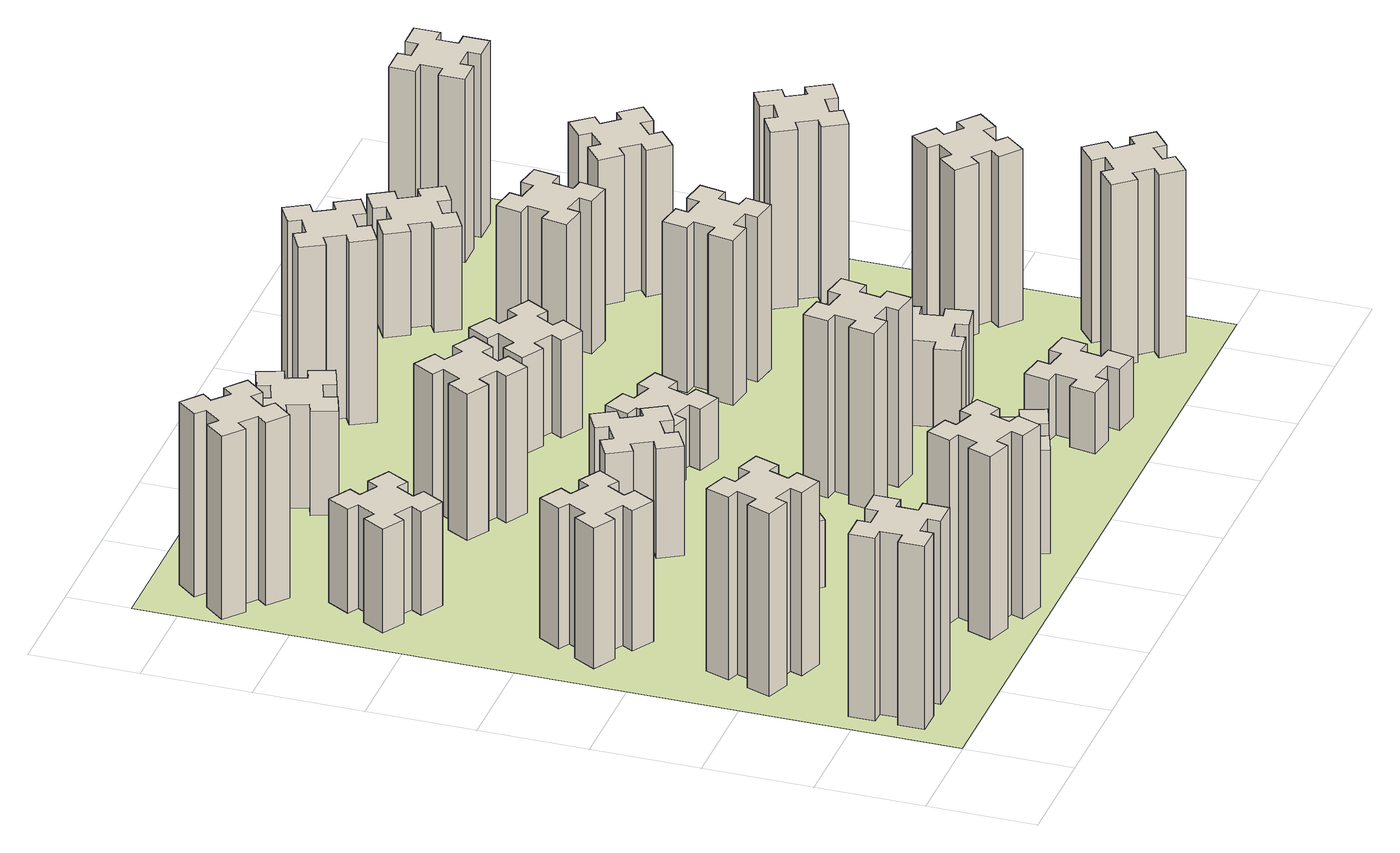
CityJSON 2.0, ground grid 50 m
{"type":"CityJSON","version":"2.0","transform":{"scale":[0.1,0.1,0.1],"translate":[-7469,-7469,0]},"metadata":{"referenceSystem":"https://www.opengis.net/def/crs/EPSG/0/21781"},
"CityObjects":{
"building1":{"type":"Building","attributes":{"class":"1000","function":"1000","usage":"1000","yearOfConstruction":2016,"roofType":"1000","measuredHeight":90,"storeysAboveGround":30,"storeysBelowGround":0},"geometry":[{"type":"Solid","lod":"1","boundaries":[[[[0,1,2,3,4,5,6,7,8,9,10,11,12,13,14,15,16,17,18,19]],[[17,16,20,21]],[[16,15,22,20]],[[15,14,23,22]],[[14,13,24,23]],[[13,12,25,24]],[[12,11,26,25]],[[11,10,27,26]],[[10,9,28,27]],[[9,8,29,28]],[[8,7,30,29]],[[7,6,31,30]],[[6,5,32,31]],[[5,4,33,32]],[[4,3,34,33]],[[3,2,35,34]],[[2,1,36,35]],[[1,0,37,36]],[[0,19,38,37]],[[19,18,39,38]],[[18,17,21,39]],[[24,25,26,27,28,29,30,31,32,33,34,35,36,37,38,39,21,20,22,23]]]]}]},
"building2":{"type":"Building","attributes":{"class":"1000","function":"1000","usage":"1000","yearOfConstruction":2016,"roofType":"1000","measuredHeight":90,"storeysAboveGround":30,"storeysBelowGround":0},"geometry":[{"type":"Solid","lod":"1","boundaries":[[[[40,41,42,43,44,45,46,47,48,49,50,51,52,53,54,55,56,57,58,59]],[[57,56,60,61]],[[56,55,62,60]],[[55,54,63,62]],[[54,53,64,63]],[[53,52,65,64]],[[52,51,66,65]],[[51,50,67,66]],[[50,49,68,67]],[[49,48,69,68]],[[48,47,70,69]],[[47,46,71,70]],[[46,45,72,71]],[[45,44,73,72]],[[44,43,74,73]],[[43,42,75,74]],[[42,41,76,75]],[[41,40,77,76]],[[40,59,78,77]],[[59,58,79,78]],[[58,57,61,79]],[[64,65,66,67,68,69,70,71,72,73,74,75,76,77,78,79,61,60,62,63]]]]}]},
"building3":{"type":"Building","attributes":{"class":"1000","function":"1000","usage":"1000","yearOfConstruction":2016,"roofType":"1000","measuredHeight":69,"storeysAboveGround":30,"storeysBelowGround":0},"geometry":[{"type":"Solid","lod":"1","boundaries":[[[[80,81,82,83,84,85,86,87,88,89,90,91,92,93,94,95,96,97,98,99]],[[97,96,100,101]],[[96,95,102,100]],[[95,94,103,102]],[[94,93,104,103]],[[93,92,105,104]],[[92,91,106,105]],[[91,90,107,106]],[[90,89,108,107]],[[89,88,109,108]],[[88,87,110,109]],[[87,86,111,110]],[[86,85,112,111]],[[85,84,113,112]],[[84,83,114,113]],[[83,82,115,114]],[[82,81,116,115]],[[81,80,117,116]],[[80,99,118,117]],[[99,98,119,118]],[[98,97,101,119]],[[104,105,106,107,108,109,110,111,112,113,114,115,116,117,118,119,101,100,102,103]]]]}]},
"building4":{"type":"Building","attributes":{"class":"1000","function":"1000","usage":"1000","yearOfConstruction":2016,"roofType":"1000","measuredHeight":51,"storeysAboveGround":30,"storeysBelowGround":0},"geometry":[{"type":"Solid","lod":"1","boundaries":[[[[120,121,122,123,124,125,126,127,128,129,130,131,132,133,134,135,136,137,138,139]],[[137,136,140,141]],[[136,135,142,140]],[[135,134,143,142]],[[134,133,144,143]],[[133,132,145,144]],[[132,131,146,145]],[[131,130,147,146]],[[130,129,148,147]],[[129,128,149,148]],[[128,127,150,149]],[[127,126,151,150]],[[126,125,152,151]],[[125,124,153,152]],[[124,123,154,153]],[[123,122,155,154]],[[122,121,156,155]],[[121,120,157,156]],[[120,139,158,157]],[[139,138,159,158]],[[138,137,141,159]],[[144,145,146,147,148,149,150,151,152,153,154,155,156,157,158,159,141,140,142,143]]]]}]},
"building5":{"type":"Building","attributes":{"class":"1000","function":"1000","usage":"1000","yearOfConstruction":2016,"roofType":"1000","measuredHeight":90,"storeysAboveGround":30,"storeysBelowGround":0},"geometry":[{"type":"Solid","lod":"1","boundaries":[[[[160,161,162,163,164,165,166,167,168,169,170,171,172,173,174,175,176,177,178,179]],[[177,176,180,181]],[[176,175,182,180]],[[175,174,183,182]],[[174,173,184,183]],[[173,172,185,184]],[[172,171,186,185]],[[171,170,187,186]],[[170,169,188,187]],[[169,168,189,188]],[[168,167,190,189]],[[167,166,191,190]],[[166,165,192,191]],[[165,164,193,192]],[[164,163,194,193]],[[163,162,195,194]],[[162,161,196,195]],[[161,160,197,196]],[[160,179,198,197]],[[179,178,199,198]],[[178,177,181,199]],[[184,185,186,187,188,189,190,191,192,193,194,195,196,197,198,199,181,180,182,183]]]]}]},
"building6":{"type":"Building","attributes":{"class":"1000","function":"1000","usage":"1000","yearOfConstruction":2016,"roofType":"1000","measuredHeight":90,"storeysAboveGround":30,"storeysBelowGround":0},"geometry":[{"type":"Solid","lod":"1","boundaries":[[[[200,201,202,203,204,205,206,207,208,209,210,211,212,213,214,215,216,217,218,219]],[[217,216,220,221]],[[216,215,222,220]],[[215,214,223,222]],[[214,213,224,223]],[[213,212,225,224]],[[212,211,226,225]],[[211,210,227,226]],[[210,209,228,227]],[[209,208,229,228]],[[208,207,230,229]],[[207,206,231,230]],[[206,205,232,231]],[[205,204,233,232]],[[204,203,234,233]],[[203,202,235,234]],[[202,201,236,235]],[[201,200,237,236]],[[200,219,238,237]],[[219,218,239,238]],[[218,217,221,239]],[[224,225,226,227,228,229,230,231,232,233,234,235,236,237,238,239,221,220,222,223]]]]}]},
"building7":{"type":"Building","attributes":{"class":"1000","function":"1000","usage":"1000","yearOfConstruction":2016,"roofType":"1000","measuredHeight":33,"storeysAboveGround":30,"storeysBelowGround":0},"geometry":[{"type":"Solid","lod":"1","boundaries":[[[[240,241,242,243,244,245,246,247,248,249,250,251,252,253,254,255,256,257,258,259]],[[257,256,260,261]],[[256,255,262,260]],[[255,254,263,262]],[[254,253,264,263]],[[253,252,265,264]],[[252,251,266,265]],[[251,250,267,266]],[[250,249,268,267]],[[249,248,269,268]],[[248,247,270,269]],[[247,246,271,270]],[[246,245,272,271]],[[245,244,273,272]],[[244,243,274,273]],[[243,242,275,274]],[[242,241,276,275]],[[241,240,277,276]],[[240,259,278,277]],[[259,258,279,278]],[[258,257,261,279]],[[264,265,266,267,268,269,270,271,272,273,274,275,276,277,278,279,261,260,262,263]]]]}]},
"building8":{"type":"Building","attributes":{"class":"1000","function":"1000","usage":"1000","yearOfConstruction":2016,"roofType":"1000","measuredHeight":54,"storeysAboveGround":30,"storeysBelowGround":0},"geometry":[{"type":"Solid","lod":"1","boundaries":[[[[280,281,282,283,284,285,286,287,288,289,290,291,292,293,294,295,296,297,298,299]],[[297,296,300,301]],[[296,295,302,300]],[[295,294,303,302]],[[294,293,304,303]],[[293,292,305,304]],[[292,291,306,305]],[[291,290,307,306]],[[290,289,308,307]],[[289,288,309,308]],[[288,287,310,309]],[[287,286,311,310]],[[286,285,312,311]],[[285,284,313,312]],[[284,283,314,313]],[[283,282,315,314]],[[282,281,316,315]],[[281,280,317,316]],[[280,299,318,317]],[[299,298,319,318]],[[298,297,301,319]],[[304,305,306,307,308,309,310,311,312,313,314,315,316,317,318,319,301,300,302,303]]]]}]},
"building9":{"type":"Building","attributes":{"class":"1000","function":"1000","usage":"1000","yearOfConstruction":2016,"roofType":"1000","measuredHeight":51,"storeysAboveGround":30,"storeysBelowGround":0},"geometry":[{"type":"Solid","lod":"1","boundaries":[[[[320,321,322,323,324,325,326,327,328,329,330,331,332,333,334,335,336,337,338,339]],[[337,336,340,341]],[[336,335,342,340]],[[335,334,343,342]],[[334,333,344,343]],[[333,332,345,344]],[[332,331,346,345]],[[331,330,347,346]],[[330,329,348,347]],[[329,328,349,348]],[[328,327,350,349]],[[327,326,351,350]],[[326,325,352,351]],[[325,324,353,352]],[[324,323,354,353]],[[323,322,355,354]],[[322,321,356,355]],[[321,320,357,356]],[[320,339,358,357]],[[339,338,359,358]],[[338,337,341,359]],[[344,345,346,347,348,349,350,351,352,353,354,355,356,357,358,359,341,340,342,343]]]]}]},
"building10":{"type":"Building","attributes":{"class":"1000","function":"1000","usage":"1000","yearOfConstruction":2016,"roofType":"1000","measuredHeight":72,"storeysAboveGround":30,"storeysBelowGround":0},"geometry":[{"type":"Solid","lod":"1","boundaries":[[[[360,361,362,363,364,365,366,367,368,369,370,371,372,373,374,375,376,377,378,379]],[[377,376,380,381]],[[376,375,382,380]],[[375,374,383,382]],[[374,373,384,383]],[[373,372,385,384]],[[372,371,386,385]],[[371,370,387,386]],[[370,369,388,387]],[[369,368,389,388]],[[368,367,390,389]],[[367,366,391,390]],[[366,365,392,391]],[[365,364,393,392]],[[364,363,394,393]],[[363,362,395,394]],[[362,361,396,395]],[[361,360,397,396]],[[360,379,398,397]],[[379,378,399,398]],[[378,377,381,399]],[[384,385,386,387,388,389,390,391,392,393,394,395,396,397,398,399,381,380,382,383]]]]}]},
"building11":{"type":"Building","attributes":{"class":"1000","function":"1000","usage":"1000","yearOfConstruction":2016,"roofType":"1000","measuredHeight":51,"storeysAboveGround":30,"storeysBelowGround":0},"geometry":[{"type":"Solid","lod":"1","boundaries":[[[[400,401,402,403,404,405,406,407,408,409,410,411,412,413,414,415,416,417,418,419]],[[417,416,420,421]],[[416,415,422,420]],[[415,414,423,422]],[[414,413,424,423]],[[413,412,425,424]],[[412,411,426,425]],[[411,410,427,426]],[[410,409,428,427]],[[409,408,429,428]],[[408,407,430,429]],[[407,406,431,430]],[[406,405,432,431]],[[405,404,433,432]],[[404,403,434,433]],[[403,402,435,434]],[[402,401,436,435]],[[401,400,437,436]],[[400,419,438,437]],[[419,418,439,438]],[[418,417,421,439]],[[424,425,426,427,428,429,430,431,432,433,434,435,436,437,438,439,421,420,422,423]]]]}]},
"building12":{"type":"Building","attributes":{"class":"1000","function":"1000","usage":"1000","yearOfConstruction":2016,"roofType":"1000","measuredHeight":87,"storeysAboveGround":30,"storeysBelowGround":0},"geometry":[{"type":"Solid","lod":"1","boundaries":[[[[440,441,442,443,444,445,446,447,448,449,450,451,452,453,454,455,456,457,458,459]],[[457,456,460,461]],[[456,455,462,460]],[[455,454,463,462]],[[454,453,464,463]],[[453,452,465,464]],[[452,451,466,465]],[[451,450,467,466]],[[450,449,468,467]],[[449,448,469,468]],[[448,447,470,469]],[[447,446,471,470]],[[446,445,472,471]],[[445,444,473,472]],[[444,443,474,473]],[[443,442,475,474]],[[442,441,476,475]],[[441,440,477,476]],[[440,459,478,477]],[[459,458,479,478]],[[458,457,461,479]],[[464,465,466,467,468,469,470,471,472,473,474,475,476,477,478,479,461,460,462,463]]]]}]},
"building13":{"type":"Building","attributes":{"class":"1000","function":"1000","usage":"1000","yearOfConstruction":2016,"roofType":"1000","measuredHeight":30,"storeysAboveGround":30,"storeysBelowGround":0},"geometry":[{"type":"Solid","lod":"1","boundaries":[[[[480,481,482,483,484,485,486,487,488,489,490,491,492,493,494,495,496,497,498,499]],[[497,496,500,501]],[[496,495,502,500]],[[495,494,503,502]],[[494,493,504,503]],[[493,492,505,504]],[[492,491,506,505]],[[491,490,507,506]],[[490,489,508,507]],[[489,488,509,508]],[[488,487,510,509]],[[487,486,511,510]],[[486,485,512,511]],[[485,484,513,512]],[[484,483,514,513]],[[483,482,515,514]],[[482,481,516,515]],[[481,480,517,516]],[[480,499,518,517]],[[499,498,519,518]],[[498,497,501,519]],[[504,505,506,507,508,509,510,511,512,513,514,515,516,517,518,519,501,500,502,503]]]]}]},
"building14":{"type":"Building","attributes":{"class":"1000","function":"1000","usage":"1000","yearOfConstruction":2016,"roofType":"1000","measuredHeight":48,"storeysAboveGround":30,"storeysBelowGround":0},"geometry":[{"type":"Solid","lod":"1","boundaries":[[[[520,521,522,523,524,525,526,527,528,529,530,531,532,533,534,535,536,537,538,539]],[[537,536,540,541]],[[536,535,542,540]],[[535,534,543,542]],[[534,533,544,543]],[[533,532,545,544]],[[532,531,546,545]],[[531,530,547,546]],[[530,529,548,547]],[[529,528,549,548]],[[528,527,550,549]],[[527,526,551,550]],[[526,525,552,551]],[[525,524,553,552]],[[524,523,554,553]],[[523,522,555,554]],[[522,521,556,555]],[[521,520,557,556]],[[520,539,558,557]],[[539,538,559,558]],[[538,537,541,559]],[[544,545,546,547,548,549,550,551,552,553,554,555,556,557,558,559,541,540,542,543]]]]}]},
"building15":{"type":"Building","attributes":{"class":"1000","function":"1000","usage":"1000","yearOfConstruction":2016,"roofType":"1000","measuredHeight":30,"storeysAboveGround":30,"storeysBelowGround":0},"geometry":[{"type":"Solid","lod":"1","boundaries":[[[[560,561,562,563,564,565,566,567,568,569,570,571,572,573,574,575,576,577,578,579]],[[577,576,580,581]],[[576,575,582,580]],[[575,574,583,582]],[[574,573,584,583]],[[573,572,585,584]],[[572,571,586,585]],[[571,570,587,586]],[[570,569,588,587]],[[569,568,589,588]],[[568,567,590,589]],[[567,566,591,590]],[[566,565,592,591]],[[565,564,593,592]],[[564,563,594,593]],[[563,562,595,594]],[[562,561,596,595]],[[561,560,597,596]],[[560,579,598,597]],[[579,578,599,598]],[[578,577,581,599]],[[584,585,586,587,588,589,590,591,592,593,594,595,596,597,598,599,581,580,582,583]]]]}]},
"building16":{"type":"Building","attributes":{"class":"1000","function":"1000","usage":"1000","yearOfConstruction":2016,"roofType":"1000","measuredHeight":90,"storeysAboveGround":30,"storeysBelowGround":0},"geometry":[{"type":"Solid","lod":"1","boundaries":[[[[600,601,602,603,604,605,606,607,608,609,610,611,612,613,614,615,616,617,618,619]],[[617,616,620,621]],[[616,615,622,620]],[[615,614,623,622]],[[614,613,624,623]],[[613,612,625,624]],[[612,611,626,625]],[[611,610,627,626]],[[610,609,628,627]],[[609,608,629,628]],[[608,607,630,629]],[[607,606,631,630]],[[606,605,632,631]],[[605,604,633,632]],[[604,603,634,633]],[[603,602,635,634]],[[602,601,636,635]],[[601,600,637,636]],[[600,619,638,637]],[[619,618,639,638]],[[618,617,621,639]],[[624,625,626,627,628,629,630,631,632,633,634,635,636,637,638,639,621,620,622,623]]]]}]},
"building17":{"type":"Building","attributes":{"class":"1000","function":"1000","usage":"1000","yearOfConstruction":2016,"roofType":"1000","measuredHeight":42,"storeysAboveGround":30,"storeysBelowGround":0},"geometry":[{"type":"Solid","lod":"1","boundaries":[[[[640,641,642,643,644,645,646,647,648,649,650,651,652,653,654,655,656,657,658,659]],[[657,656,660,661]],[[656,655,662,660]],[[655,654,663,662]],[[654,653,664,663]],[[653,652,665,664]],[[652,651,666,665]],[[651,650,667,666]],[[650,649,668,667]],[[649,648,669,668]],[[648,647,670,669]],[[647,646,671,670]],[[646,645,672,671]],[[645,644,673,672]],[[644,643,674,673]],[[643,642,675,674]],[[642,641,676,675]],[[641,640,677,676]],[[640,659,678,677]],[[659,658,679,678]],[[658,657,661,679]],[[664,665,666,667,668,669,670,671,672,673,674,675,676,677,678,679,661,660,662,663]]]]}]},
"building18":{"type":"Building","attributes":{"class":"1000","function":"1000","usage":"1000","yearOfConstruction":2016,"roofType":"1000","measuredHeight":81,"storeysAboveGround":30,"storeysBelowGround":0},"geometry":[{"type":"Solid","lod":"1","boundaries":[[[[680,681,682,683,684,685,686,687,688,689,690,691,692,693,694,695,696,697,698,699]],[[697,696,700,701]],[[696,695,702,700]],[[695,694,703,702]],[[694,693,704,703]],[[693,692,705,704]],[[692,691,706,705]],[[691,690,707,706]],[[690,689,708,707]],[[689,688,709,708]],[[688,687,710,709]],[[687,686,711,710]],[[686,685,712,711]],[[685,684,713,712]],[[684,683,714,713]],[[683,682,715,714]],[[682,681,716,715]],[[681,680,717,716]],[[680,699,718,717]],[[699,698,719,718]],[[698,697,701,719]],[[704,705,706,707,708,709,710,711,712,713,714,715,716,717,718,719,701,700,702,703]]]]}]},
"building19":{"type":"Building","attributes":{"class":"1000","function":"1000","usage":"1000","yearOfConstruction":2016,"roofType":"1000","measuredHeight":75,"storeysAboveGround":30,"storeysBelowGround":0},"geometry":[{"type":"Solid","lod":"1","boundaries":[[[[720,721,722,723,724,725,726,727,728,729,730,731,732,733,734,735,736,737,738,739]],[[737,736,740,741]],[[736,735,742,740]],[[735,734,743,742]],[[734,733,744,743]],[[733,732,745,744]],[[732,731,746,745]],[[731,730,747,746]],[[730,729,748,747]],[[729,728,749,748]],[[728,727,750,749]],[[727,726,751,750]],[[726,725,752,751]],[[725,724,753,752]],[[724,723,754,753]],[[723,722,755,754]],[[722,721,756,755]],[[721,720,757,756]],[[720,739,758,757]],[[739,738,759,758]],[[738,737,741,759]],[[744,745,746,747,748,749,750,751,752,753,754,755,756,757,758,759,741,740,742,743]]]]}]},
"building20":{"type":"Building","attributes":{"class":"1000","function":"1000","usage":"1000","yearOfConstruction":2016,"roofType":"1000","measuredHeight":90,"storeysAboveGround":30,"storeysBelowGround":0},"geometry":[{"type":"Solid","lod":"1","boundaries":[[[[760,761,762,763,764,765,766,767,768,769,770,771,772,773,774,775,776,777,778,779]],[[777,776,780,781]],[[776,775,782,780]],[[775,774,783,782]],[[774,773,784,783]],[[773,772,785,784]],[[772,771,786,785]],[[771,770,787,786]],[[770,769,788,787]],[[769,768,789,788]],[[768,767,790,789]],[[767,766,791,790]],[[766,765,792,791]],[[765,764,793,792]],[[764,763,794,793]],[[763,762,795,794]],[[762,761,796,795]],[[761,760,797,796]],[[760,779,798,797]],[[779,778,799,798]],[[778,777,781,799]],[[784,785,786,787,788,789,790,791,792,793,794,795,796,797,798,799,781,780,782,783]]]]}]},
"building21":{"type":"Building","attributes":{"class":"1000","function":"1000","usage":"1000","yearOfConstruction":2016,"roofType":"1000","measuredHeight":51,"storeysAboveGround":30,"storeysBelowGround":0},"geometry":[{"type":"Solid","lod":"1","boundaries":[[[[800,801,802,803,804,805,806,807,808,809,810,811,812,813,814,815,816,817,818,819]],[[817,816,820,821]],[[816,815,822,820]],[[815,814,823,822]],[[814,813,824,823]],[[813,812,825,824]],[[812,811,826,825]],[[811,810,827,826]],[[810,809,828,827]],[[809,808,829,828]],[[808,807,830,829]],[[807,806,831,830]],[[806,805,832,831]],[[805,804,833,832]],[[804,803,834,833]],[[803,802,835,834]],[[802,801,836,835]],[[801,800,837,836]],[[800,819,838,837]],[[819,818,839,838]],[[818,817,821,839]],[[824,825,826,827,828,829,830,831,832,833,834,835,836,837,838,839,821,820,822,823]]]]}]},
"building22":{"type":"Building","attributes":{"class":"1000","function":"1000","usage":"1000","yearOfConstruction":2016,"roofType":"1000","measuredHeight":84,"storeysAboveGround":30,"storeysBelowGround":0},"geometry":[{"type":"Solid","lod":"1","boundaries":[[[[840,841,842,843,844,845,846,847,848,849,850,851,852,853,854,855,856,857,858,859]],[[857,856,860,861]],[[856,855,862,860]],[[855,854,863,862]],[[854,853,864,863]],[[853,852,865,864]],[[852,851,866,865]],[[851,850,867,866]],[[850,849,868,867]],[[849,848,869,868]],[[848,847,870,869]],[[847,846,871,870]],[[846,845,872,871]],[[845,844,873,872]],[[844,843,874,873]],[[843,842,875,874]],[[842,841,876,875]],[[841,840,877,876]],[[840,859,878,877]],[[859,858,879,878]],[[858,857,861,879]],[[864,865,866,867,868,869,870,871,872,873,874,875,876,877,878,879,861,860,862,863]]]]}]},
"building23":{"type":"Building","attributes":{"class":"1000","function":"1000","usage":"1000","yearOfConstruction":2016,"roofType":"1000","measuredHeight":87,"storeysAboveGround":30,"storeysBelowGround":0},"geometry":[{"type":"Solid","lod":"1","boundaries":[[[[880,881,882,883,884,885,886,887,888,889,890,891,892,893,894,895,896,897,898,899]],[[897,896,900,901]],[[896,895,902,900]],[[895,894,903,902]],[[894,893,904,903]],[[893,892,905,904]],[[892,891,906,905]],[[891,890,907,906]],[[890,889,908,907]],[[889,888,909,908]],[[888,887,910,909]],[[887,886,911,910]],[[886,885,912,911]],[[885,884,913,912]],[[884,883,914,913]],[[883,882,915,914]],[[882,881,916,915]],[[881,880,917,916]],[[880,899,918,917]],[[899,898,919,918]],[[898,897,901,919]],[[904,905,906,907,908,909,910,911,912,913,914,915,916,917,918,919,901,900,902,903]]]]}]},
"building24":{"type":"Building","attributes":{"class":"1000","function":"1000","usage":"1000","yearOfConstruction":2016,"roofType":"1000","measuredHeight":72,"storeysAboveGround":30,"storeysBelowGround":0},"geometry":[{"type":"Solid","lod":"1","boundaries":[[[[920,921,922,923,924,925,926,927,928,929,930,931,932,933,934,935,936,937,938,939]],[[937,936,940,941]],[[936,935,942,940]],[[935,934,943,942]],[[934,933,944,943]],[[933,932,945,944]],[[932,931,946,945]],[[931,930,947,946]],[[930,929,948,947]],[[929,928,949,948]],[[928,927,950,949]],[[927,926,951,950]],[[926,925,952,951]],[[925,924,953,952]],[[924,923,954,953]],[[923,922,955,954]],[[922,921,956,955]],[[921,920,957,956]],[[920,939,958,957]],[[939,938,959,958]],[[938,937,941,959]],[[944,945,946,947,948,949,950,951,952,953,954,955,956,957,958,959,941,940,942,943]]]]}]},
"building25":{"type":"Building","attributes":{"class":"1000","function":"1000","usage":"1000","yearOfConstruction":2016,"roofType":"1000","measuredHeight":90,"storeysAboveGround":30,"storeysBelowGround":0},"geometry":[{"type":"Solid","lod":"1","boundaries":[[[[960,961,962,963,964,965,966,967,968,969,970,971,972,973,974,975,976,977,978,979]],[[977,976,980,981]],[[976,975,982,980]],[[975,974,983,982]],[[974,973,984,983]],[[973,972,985,984]],[[972,971,986,985]],[[971,970,987,986]],[[970,969,988,987]],[[969,968,989,988]],[[968,967,990,989]],[[967,966,991,990]],[[966,965,992,991]],[[965,964,993,992]],[[964,963,994,993]],[[963,962,995,994]],[[962,961,996,995]],[[961,960,997,996]],[[960,979,998,997]],[[979,978,999,998]],[[978,977,981,999]],[[984,985,986,987,988,989,990,991,992,993,994,995,996,997,998,999,981,980,982,983]]]]}]},
"landuse1":{"type":"LandUse","attributes":{"name":"plot1","function":"1010"},"geometry":[{"type":"MultiSurface","lod":"1","boundaries":[[[1000,1001,1002,1003]]]}]}
},
"vertices":[
[165,425,0],[165,325,0],[105,325,0],[105,205,0],[225,205,0],[225,265,0],[325,265,0],[325,205,0],[445,205,0],[445,325,0],[385,325,0],[385,425,0],[445,425,0],[445,545,0],[325,545,0],[325,485,0],[225,485,0],[225,545,0],[105,545,0],[105,425,0],[225,485,900],[225,545,900],[325,485,900],[325,545,900],[445,545,900],[445,425,900],[385,425,900],[385,325,900],[445,325,900],[445,205,900],[325,205,900],[325,265,900],[225,265,900],[225,205,900],[105,205,900],[105,325,900],[165,325,900],[165,425,900],[105,425,900],[105,545,900],
[289,1100,0],[255,1006,0],[199,1027,0],[157,914,0],[270,873,0],[291,929,0],[385,895,0],[364,839,0],[477,797,0],[518,910,0],[462,931,0],[496,1025,0],[552,1004,0],[593,1117,0],[480,1158,0],[460,1102,0],[366,1136,0],[387,1192,0],[274,1233,0],[233,1120,0],[366,1136,900],[387,1192,900],[460,1102,900],[480,1158,900],[593,1117,900],[552,1004,900],[496,1025,900],[462,931,900],[518,910,900],[477,797,900],[364,839,900],[385,895,900],[291,929,900],[270,873,900],[157,914,900],[199,1027,900],[255,1006,900],[289,1100,900],[233,1120,900],[274,1233,900],
[474,1826,0],[387,1876,0],[417,1928,0],[313,1988,0],[253,1884,0],[305,1854,0],[255,1767,0],[203,1797,0],[143,1693,0],[247,1633,0],[277,1685,0],[364,1635,0],[334,1583,0],[438,1523,0],[498,1627,0],[446,1657,0],[496,1744,0],[548,1714,0],[608,1818,0],[504,1878,0],[496,1744,690],[548,1714,690],[446,1657,690],[498,1627,690],[438,1523,690],[334,1583,690],[364,1635,690],[277,1685,690],[247,1633,690],[143,1693,690],[203,1797,690],[255,1767,690],[305,1854,690],[253,1884,690],[313,1988,690],[417,1928,690],[387,1876,690],[474,1826,690],[504,1878,690],[608,1818,690],
[446,2597,0],[496,2684,0],[548,2654,0],[608,2758,0],[504,2818,0],[474,2766,0],[387,2816,0],[417,2868,0],[313,2928,0],[253,2824,0],[305,2794,0],[255,2707,0],[203,2737,0],[143,2633,0],[247,2573,0],[277,2625,0],[364,2575,0],[334,2523,0],[438,2463,0],[498,2567,0],[364,2575,510],[334,2523,510],[277,2625,510],[247,2573,510],[143,2633,510],[203,2737,510],[255,2707,510],[305,2794,510],[253,2824,510],[313,2928,510],[417,2868,510],[387,2816,510],[474,2766,510],[504,2818,510],[608,2758,510],[548,2654,510],[496,2684,510],[446,2597,510],[498,2567,510],[438,2463,510],
[1029,360,0],[995,266,0],[939,287,0],[897,174,0],[1010,133,0],[1031,189,0],[1125,155,0],[1104,99,0],[1217,57,0],[1258,170,0],[1202,191,0],[1236,285,0],[1292,264,0],[1333,377,0],[1220,418,0],[1200,362,0],[1106,396,0],[1127,452,0],[1014,493,0],[973,380,0],[1106,396,900],[1127,452,900],[1200,362,900],[1220,418,900],[1333,377,900],[1292,264,900],[1236,285,900],[1202,191,900],[1258,170,900],[1217,57,900],[1104,99,900],[1125,155,900],[1031,189,900],[1010,133,900],[897,174,900],[939,287,900],[995,266,900],[1029,360,900],[973,380,900],[1014,493,900],
[384,3387,0],[308,3452,0],[346,3498,0],[254,3575,0],[177,3483,0],[223,3444,0],[159,3368,0],[113,3406,0],[36,3314,0],[128,3237,0],[166,3283,0],[243,3219,0],[204,3173,0],[296,3096,0],[373,3188,0],[327,3226,0],[392,3303,0],[438,3264,0],[515,3356,0],[423,3433,0],[392,3303,900],[438,3264,900],[327,3226,900],[373,3188,900],[296,3096,900],[204,3173,900],[243,3219,900],[166,3283,900],[128,3237,900],[36,3314,900],[113,3406,900],[159,3368,900],[223,3444,900],[177,3483,900],[254,3575,900],[346,3498,900],[308,3452,900],[384,3387,900],[423,3433,900],[515,3356,900],
[1083,1332,0],[1006,1267,0],[968,1313,0],[876,1236,0],[953,1144,0],[999,1183,0],[1063,1106,0],[1017,1068,0],[1094,976,0],[1186,1053,0],[1148,1099,0],[1224,1163,0],[1263,1117,0],[1355,1194,0],[1278,1286,0],[1232,1248,0],[1167,1324,0],[1213,1363,0],[1136,1455,0],[1044,1378,0],[1167,1324,330],[1213,1363,330],[1232,1248,330],[1278,1286,330],[1355,1194,330],[1263,1117,330],[1224,1163,330],[1148,1099,330],[1186,1053,330],[1094,976,330],[1017,1068,330],[1063,1106,330],[999,1183,330],[953,1144,330],[876,1236,330],[968,1313,330],[1006,1267,330],[1083,1332,330],[1044,1378,330],[1136,1455,330],
[1336,1867,0],[1286,1954,0],[1338,1984,0],[1278,2088,0],[1174,2028,0],[1204,1976,0],[1117,1926,0],[1087,1978,0],[983,1918,0],[1043,1814,0],[1095,1844,0],[1145,1757,0],[1093,1727,0],[1153,1623,0],[1257,1683,0],[1227,1735,0],[1314,1785,0],[1344,1733,0],[1448,1793,0],[1388,1897,0],[1314,1785,540],[1344,1733,540],[1227,1735,540],[1257,1683,540],[1153,1623,540],[1093,1727,540],[1145,1757,540],[1095,1844,540],[1043,1814,540],[983,1918,540],[1087,1978,540],[1117,1926,540],[1204,1976,540],[1174,2028,540],[1278,2088,540],[1338,1984,540],[1286,1954,540],[1336,1867,540],[1388,1897,540],[1448,1793,540],
[1765,496,0],[1671,462,0],[1650,518,0],[1537,477,0],[1579,364,0],[1635,385,0],[1669,291,0],[1613,270,0],[1654,157,0],[1767,199,0],[1746,255,0],[1840,289,0],[1860,233,0],[1973,274,0],[1932,387,0],[1876,366,0],[1842,460,0],[1898,480,0],[1857,593,0],[1744,552,0],[1842,460,510],[1898,480,510],[1876,366,510],[1932,387,510],[1973,274,510],[1860,233,510],[1840,289,510],[1746,255,510],[1767,199,510],[1654,157,510],[1613,270,510],[1669,291,510],[1635,385,510],[1579,364,510],[1537,477,510],[1650,518,510],[1671,462,510],[1765,496,510],[1744,552,510],[1857,593,510],
[1314,2666,0],[1227,2716,0],[1257,2768,0],[1153,2828,0],[1093,2724,0],[1145,2694,0],[1095,2607,0],[1043,2637,0],[983,2533,0],[1087,2473,0],[1117,2525,0],[1204,2475,0],[1174,2423,0],[1278,2363,0],[1338,2467,0],[1286,2497,0],[1336,2584,0],[1388,2554,0],[1448,2658,0],[1344,2718,0],[1336,2584,720],[1388,2554,720],[1286,2497,720],[1338,2467,720],[1278,2363,720],[1174,2423,720],[1204,2475,720],[1117,2525,720],[1087,2473,720],[983,2533,720],[1043,2637,720],[1095,2607,720],[1145,2694,720],[1093,2724,720],[1153,2828,720],[1257,2768,720],[1227,2716,720],[1314,2666,720],[1344,2718,720],[1448,2658,720],
[1125,3456,0],[1031,3422,0],[1010,3478,0],[897,3437,0],[939,3324,0],[995,3345,0],[1029,3251,0],[973,3230,0],[1014,3117,0],[1127,3159,0],[1106,3215,0],[1200,3249,0],[1220,3193,0],[1333,3234,0],[1292,3347,0],[1236,3326,0],[1202,3420,0],[1258,3440,0],[1217,3553,0],[1104,3512,0],[1202,3420,510],[1258,3440,510],[1236,3326,510],[1292,3347,510],[1333,3234,510],[1220,3193,510],[1200,3249,510],[1106,3215,510],[1127,3159,510],[1014,3117,510],[973,3230,510],[1029,3251,510],[995,3345,510],[939,3324,510],[897,3437,510],[1010,3478,510],[1031,3422,510],[1125,3456,510],[1104,3512,510],[1217,3553,510],
[2055,1047,0],[2072,1145,0],[2131,1135,0],[2152,1253,0],[2034,1274,0],[2024,1215,0],[1925,1232,0],[1936,1291,0],[1817,1312,0],[1797,1194,0],[1856,1184,0],[1838,1085,0],[1779,1096,0],[1758,977,0],[1877,957,0],[1887,1016,0],[1985,998,0],[1975,939,0],[2093,918,0],[2114,1037,0],[1985,998,870],[1975,939,870],[1887,1016,870],[1877,957,870],[1758,977,870],[1779,1096,870],[1838,1085,870],[1856,1184,870],[1797,1194,870],[1817,1312,870],[1936,1291,870],[1925,1232,870],[2024,1215,870],[2034,1274,870],[2152,1253,870],[2131,1135,870],[2072,1145,870],[2055,1047,870],[2114,1037,870],[2093,918,870],
[1940,2042,0],[1846,2076,0],[1867,2132,0],[1754,2173,0],[1713,2060,0],[1769,2040,0],[1735,1946,0],[1679,1967,0],[1637,1854,0],[1750,1813,0],[1771,1869,0],[1865,1835,0],[1844,1779,0],[1957,1737,0],[1998,1850,0],[1942,1871,0],[1976,1965,0],[2032,1944,0],[2073,2057,0],[1960,2098,0],[1976,1965,300],[2032,1944,300],[1942,1871,300],[1998,1850,300],[1957,1737,300],[1844,1779,300],[1865,1835,300],[1771,1869,300],[1750,1813,300],[1637,1854,300],[1679,1967,300],[1735,1946,300],[1769,2040,300],[1713,2060,300],[1754,2173,300],[1867,2132,300],[1846,2076,300],[1940,2042,300],[1960,2098,300],[2073,2057,300],
[2026,2497,0],[2076,2584,0],[2128,2554,0],[2188,2658,0],[2084,2718,0],[2054,2666,0],[1967,2716,0],[1997,2768,0],[1893,2828,0],[1833,2724,0],[1885,2694,0],[1835,2607,0],[1783,2637,0],[1723,2533,0],[1827,2473,0],[1857,2525,0],[1944,2475,0],[1914,2423,0],[2018,2363,0],[2078,2467,0],[1944,2475,480],[1914,2423,480],[1857,2525,480],[1827,2473,480],[1723,2533,480],[1783,2637,480],[1835,2607,480],[1885,2694,480],[1833,2724,480],[1893,2828,480],[1997,2768,480],[1967,2716,480],[2054,2666,480],[2084,2718,480],[2188,2658,480],[2128,2554,480],[2076,2584,480],[2026,2497,480],[2078,2467,480],[2018,2363,480],
[2596,444,0],[2578,345,0],[2519,356,0],[2498,237,0],[2617,217,0],[2627,276,0],[2725,258,0],[2715,199,0],[2833,178,0],[2854,297,0],[2795,307,0],[2812,405,0],[2871,395,0],[2892,513,0],[2774,534,0],[2764,475,0],[2665,492,0],[2676,551,0],[2557,572,0],[2537,454,0],[2665,492,300],[2676,551,300],[2764,475,300],[2774,534,300],[2892,513,300],[2871,395,300],[2812,405,300],[2795,307,300],[2854,297,300],[2833,178,300],[2715,199,300],[2725,258,300],[2627,276,300],[2617,217,300],[2498,237,300],[2519,356,300],[2578,345,300],[2596,444,300],[2537,454,300],[2557,572,300],
[1844,3556,0],[1757,3506,0],[1727,3558,0],[1623,3498,0],[1683,3394,0],[1735,3424,0],[1785,3337,0],[1733,3307,0],[1793,3203,0],[1897,3263,0],[1867,3315,0],[1954,3365,0],[1984,3313,0],[2088,3373,0],[2028,3477,0],[1976,3447,0],[1926,3534,0],[1978,3564,0],[1918,3668,0],[1814,3608,0],[1926,3534,900],[1978,3564,900],[1976,3447,900],[2028,3477,900],[2088,3373,900],[1984,3313,900],[1954,3365,900],[1867,3315,900],[1897,3263,900],[1793,3203,900],[1733,3307,900],[1785,3337,900],[1735,3424,900],[1683,3394,900],[1623,3498,900],[1727,3558,900],[1757,3506,900],[1844,3556,900],[1814,3608,900],[1918,3668,900],
[2625,1132,0],[2527,1115,0],[2517,1174,0],[2398,1153,0],[2419,1035,0],[2478,1045,0],[2496,947,0],[2437,937,0],[2457,818,0],[2576,839,0],[2565,898,0],[2664,916,0],[2674,857,0],[2792,877,0],[2771,996,0],[2712,985,0],[2695,1084,0],[2754,1094,0],[2733,1212,0],[2615,1191,0],[2695,1084,420],[2754,1094,420],[2712,985,420],[2771,996,420],[2792,877,420],[2674,857,420],[2664,916,420],[2565,898,420],[2576,839,420],[2457,818,420],[2437,937,420],[2496,947,420],[2478,1045,420],[2419,1035,420],[2398,1153,420],[2517,1174,420],[2527,1115,420],[2625,1132,420],[2615,1191,420],[2733,1212,420],
[2527,1856,0],[2625,1838,0],[2615,1779,0],[2733,1758,0],[2754,1877,0],[2695,1887,0],[2712,1985,0],[2771,1975,0],[2792,2093,0],[2674,2114,0],[2664,2055,0],[2565,2072,0],[2576,2131,0],[2457,2152,0],[2437,2034,0],[2496,2024,0],[2478,1925,0],[2419,1936,0],[2398,1817,0],[2517,1797,0],[2478,1925,810],[2419,1936,810],[2496,2024,810],[2437,2034,810],[2457,2152,810],[2576,2131,810],[2565,2072,810],[2664,2055,810],[2674,2114,810],[2792,2093,810],[2771,1975,810],[2712,1985,810],[2695,1887,810],[2754,1877,810],[2733,1758,810],[2615,1779,810],[2625,1838,810],[2527,1856,810],[2517,1797,810],[2398,1817,810],
[2664,2795,0],[2565,2812,0],[2576,2871,0],[2457,2892,0],[2437,2774,0],[2496,2764,0],[2478,2665,0],[2419,2676,0],[2398,2557,0],[2517,2537,0],[2527,2596,0],[2625,2578,0],[2615,2519,0],[2733,2498,0],[2754,2617,0],[2695,2627,0],[2712,2725,0],[2771,2715,0],[2792,2833,0],[2674,2854,0],[2712,2725,750],[2771,2715,750],[2695,2627,750],[2754,2617,750],[2733,2498,750],[2615,2519,750],[2625,2578,750],[2527,2596,750],[2517,2537,750],[2398,2557,750],[2419,2676,750],[2478,2665,750],[2496,2764,750],[2437,2774,750],[2457,2892,750],[2576,2871,750],[2565,2812,750],[2664,2795,750],[2674,2854,750],[2792,2833,750],
[3468,259,0],[3544,323,0],[3583,277,0],[3675,354,0],[3598,446,0],[3552,408,0],[3487,484,0],[3533,523,0],[3456,615,0],[3364,538,0],[3403,492,0],[3326,427,0],[3288,473,0],[3196,396,0],[3273,304,0],[3319,343,0],[3383,266,0],[3337,228,0],[3414,136,0],[3506,213,0],[3383,266,900],[3337,228,900],[3319,343,900],[3273,304,900],[3196,396,900],[3288,473,900],[3326,427,900],[3403,492,900],[3364,538,900],[3456,615,900],[3533,523,900],[3487,484,900],[3552,408,900],[3598,446,900],[3675,354,900],[3583,277,900],[3544,323,900],[3468,259,900],[3506,213,900],[3414,136,900],
[2816,3347,0],[2766,3434,0],[2818,3464,0],[2758,3568,0],[2654,3508,0],[2684,3456,0],[2597,3406,0],[2567,3458,0],[2463,3398,0],[2523,3294,0],[2575,3324,0],[2625,3237,0],[2573,3207,0],[2633,3103,0],[2737,3163,0],[2707,3215,0],[2794,3265,0],[2824,3213,0],[2928,3273,0],[2868,3377,0],[2794,3265,510],[2824,3213,510],[2707,3215,510],[2737,3163,510],[2633,3103,510],[2573,3207,510],[2625,3237,510],[2575,3324,510],[2523,3294,510],[2463,3398,510],[2567,3458,510],[2597,3406,510],[2684,3456,510],[2654,3508,510],[2758,3568,510],[2818,3464,510],[2766,3434,510],[2816,3347,510],[2868,3377,510],[2928,3273,510],
[3487,1006,0],[3552,1083,0],[3598,1044,0],[3675,1136,0],[3583,1213,0],[3544,1167,0],[3468,1232,0],[3506,1278,0],[3414,1355,0],[3337,1263,0],[3383,1224,0],[3319,1148,0],[3273,1186,0],[3196,1094,0],[3288,1017,0],[3326,1063,0],[3403,999,0],[3364,953,0],[3456,876,0],[3533,968,0],[3403,999,840],[3364,953,840],[3326,1063,840],[3288,1017,840],[3196,1094,840],[3273,1186,840],[3319,1148,840],[3383,1224,840],[3337,1263,840],[3414,1355,840],[3506,1278,840],[3468,1232,840],[3544,1167,840],[3583,1213,840],[3675,1136,840],[3598,1044,840],[3552,1083,840],[3487,1006,840],[3533,968,840],[3456,876,840],
[3556,1867,0],[3506,1954,0],[3558,1984,0],[3498,2088,0],[3394,2028,0],[3424,1976,0],[3337,1926,0],[3307,1978,0],[3203,1918,0],[3263,1814,0],[3315,1844,0],[3365,1757,0],[3313,1727,0],[3373,1623,0],[3477,1683,0],[3447,1735,0],[3534,1785,0],[3564,1733,0],[3668,1793,0],[3608,1897,0],[3534,1785,870],[3564,1733,870],[3447,1735,870],[3477,1683,870],[3373,1623,870],[3313,1727,870],[3365,1757,870],[3315,1844,870],[3263,1814,870],[3203,1918,870],[3307,1978,870],[3337,1926,870],[3424,1976,870],[3394,2028,870],[3498,2088,870],[3558,1984,870],[3506,1954,870],[3556,1867,870],[3608,1897,870],[3668,1793,870],
[3119,2563,0],[3183,2486,0],[3137,2448,0],[3214,2356,0],[3306,2433,0],[3268,2479,0],[3344,2543,0],[3383,2497,0],[3475,2574,0],[3398,2666,0],[3352,2628,0],[3287,2704,0],[3333,2743,0],[3256,2835,0],[3164,2758,0],[3203,2712,0],[3126,2647,0],[3088,2693,0],[2996,2616,0],[3073,2524,0],[3126,2647,720],[3088,2693,720],[3203,2712,720],[3164,2758,720],[3256,2835,720],[3333,2743,720],[3287,2704,720],[3352,2628,720],[3398,2666,720],[3475,2574,720],[3383,2497,720],[3344,2543,720],[3268,2479,720],[3306,2433,720],[3214,2356,720],[3137,2448,720],[3183,2486,720],[3119,2563,720],[3073,2524,720],[2996,2616,720],
[3285,3325,0],[3385,3325,0],[3385,3265,0],[3505,3265,0],[3505,3385,0],[3445,3385,0],[3445,3485,0],[3505,3485,0],[3505,3605,0],[3385,3605,0],[3385,3545,0],[3285,3545,0],[3285,3605,0],[3165,3605,0],[3165,3485,0],[3225,3485,0],[3225,3385,0],[3165,3385,0],[3165,3265,0],[3285,3265,0],[3225,3385,900],[3165,3385,900],[3225,3485,900],[3165,3485,900],[3165,3605,900],[3285,3605,900],[3285,3545,900],[3385,3545,900],[3385,3605,900],[3505,3605,900],[3505,3485,900],[3445,3485,900],[3445,3385,900],[3505,3385,900],[3505,3265,900],[3385,3265,900],[3385,3325,900],[3285,3325,900],[3285,3265,900],[3165,3265,900],
[5,3705,0],[3705,3705,0],[3705,5,0],[5,5,0]
]}
